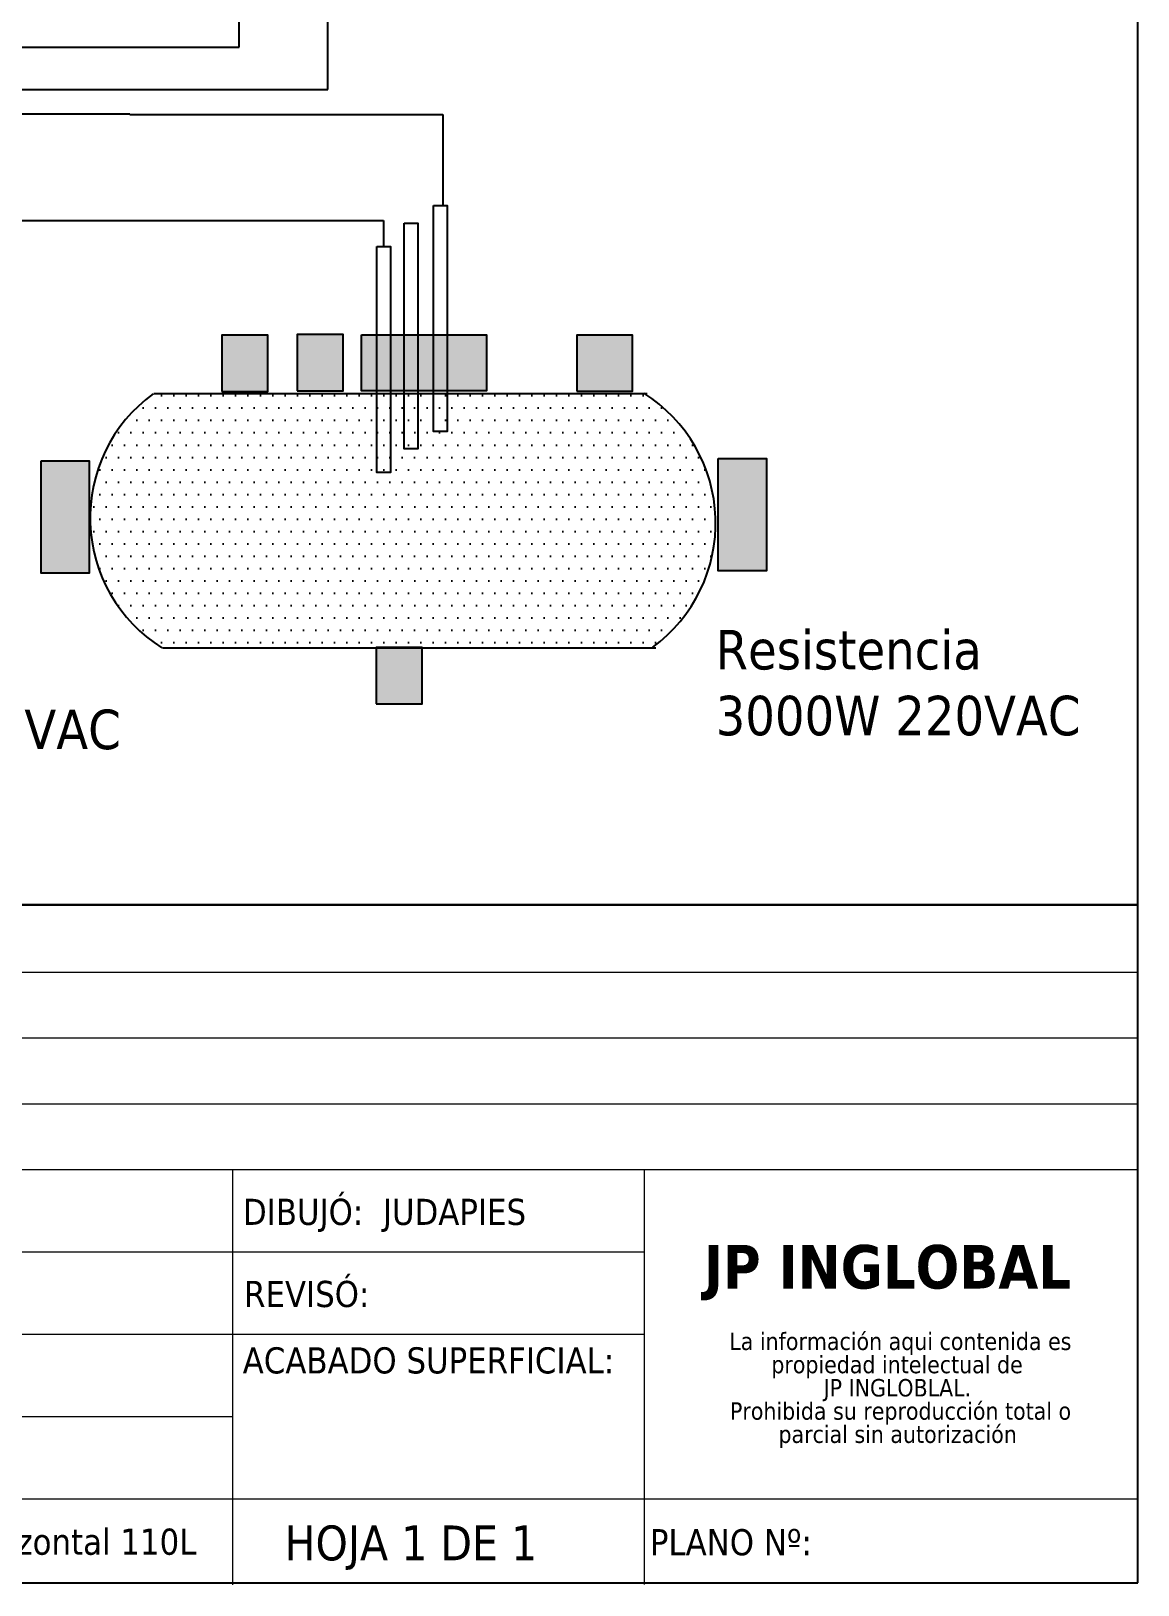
# Model space of a CAD drawing. Header units: millimetres. Extents: x 123.5 to 144.3, y 105.4 to 121.6.
# Drawn here: x 138.67 to 144.26, y 105.39 to 113.23 of the extents above; entities that cross this region are included whole.
import ezdxf

# ---------------------------------------------------------------- set-up
doc = ezdxf.new("R2010")
doc.units = ezdxf.units.MM
doc.linetypes.add('CENTERX2', pattern=[20.32, 12.7, -2.54, 2.54, -2.54])
for name, color, linetype in [('BLK_18AWG', 7, 'Continuous'), ('CONTORNO', 179, 'Continuous'), ('WIRES', 7, 'Continuous')]:
    doc.layers.add(name, color=color, linetype=linetype)
doc.styles.add('SLDTEXTSTYLE0', font='tahoma.ttf')
doc.styles.add('SLDTEXTSTYLE1', font='')
doc.styles.get("Standard").update_dxf_attribs({"font": 'tahoma.ttf'})
doc.styles.get('SLDTEXTSTYLE1').set_extended_font_data('Tahoma', bold=True)

# ---------------------------------------------------------------- blocks, each defined once
blk = doc.blocks.new('SW_NOTE_2')
at = {"layer": 'CONTORNO', "color": 0, "char_height": 1.05833, "attachment_point": 2, "style": 'SLDTEXTSTYLE0'}
for s, insert in [('La información aqui contenida es ', (10.286, 1.344)), ('propiedad intelectual de', (10.082, -0.067)), ('JP INGLOBLAL.', (10.103, -1.478)), ('Prohibida su reproducción total o ', (10.297, -2.889)), ('parcial sin autorización', (10.121, -4.3))]:
    blk.add_mtext(s, dxfattribs=dict(at, insert=insert))
blk = doc.blocks.new('calderin')
for p, q in [((7.4325, 7.4279), (9.9298, 7.4279)), ((7.4765, 6.14), (9.9738, 6.14))]:
    blk.add_line(p, q)
for centre, start, end in [((7.8866, 6.7978), 126.15976, 237.82932), ((9.4988, 6.7712), 306.15976, 57.82932)]:
    blk.add_arc(centre, 0.7773, start, end)

msp = doc.modelspace()

# ---------------------------------------------------------------- hatches: boundary and pattern name
h = msp.add_hatch(color=256)
h.dxf.hatch_style = 1
h.paths.add_polyline_path([(140.2475, 111.6977), (140.0158, 111.6977), (140.0158, 111.4135), (140.2475, 111.4135)])
h.paths.add_polyline_path([(140.9707, 111.4135), (140.9707, 111.6953), (140.3413, 111.6953), (140.3413, 111.4135)])
h = msp.add_hatch(color=256)
h.dxf.hatch_style = 1
h.paths.add_polyline_path([(139.8688, 111.4096), (139.8688, 111.6937), (139.637, 111.6937), (139.637, 111.4096)])
h = msp.add_hatch(color=256)
h.dxf.hatch_style = 1
h.paths.add_polyline_path([(141.7075, 111.694), (141.4257, 111.694), (141.4257, 111.4125), (141.7075, 111.4125)])
h = msp.add_hatch()
h.set_pattern_fill('DOTS', color=256, scale=0.996)
h.set_pattern_definition([(0, (131.489084, 104.91562), (0.031125, 0.06225), [0, -0.06225])])
h.paths.add_polyline_path([(141.7663, 111.4006), (139.293, 111.4006, 0.531522), (139.334, 110.1179), (141.804, 110.1179, 0.531446)])
h = msp.add_hatch(color=256)
h.dxf.hatch_style = 1
h.paths.add_polyline_path([(138.9684, 111.0606), (138.7254, 111.0606), (138.7254, 110.4941), (138.9684, 110.4941)])
h.paths.add_polyline_path([(140.647, 109.8352), (140.647, 110.1179), (140.4152, 110.1179), (140.4152, 109.8352)])
h.paths.add_polyline_path([(142.1397, 110.5057), (142.3828, 110.5057), (142.3828, 111.0721), (142.1397, 111.0721)])

# ---------------------------------------------------------------- linework, layer by layer
at = {"color": 7, "linetype": 'Continuous'}
for p, q in [((144.2555, 105.4055), (144.2555, 121.5905)), ((123.5055, 105.4055), (144.2555, 105.4055))]:
    msp.add_line(p, q, dxfattribs=at)
at = {"color": 7, "linetype": 'Continuous', "lineweight": 30}
msp.add_line((144.2555, 108.8229), (133.462, 108.8229), dxfattribs=at)
at = {"color": 7, "linetype": 'CENTERX2', "lineweight": 0}
for p in [(144.2555, 108.8229), (133.462, 105.4055)]:
    msp.add_line(p, (144.2555, 105.4055), dxfattribs=at)
at = {"color": 7, "linetype": 'Continuous', "lineweight": 0}
for p, q in [((144.2555, 108.4823), (135.8725, 108.4823)), ((144.2555, 108.1503), (135.8725, 108.1503)), ((144.2555, 107.8183), (135.8725, 107.8183)), ((144.2555, 107.4863), (133.4655, 107.4863)), ((139.6906, 107.4863), (139.6906, 105.3945)), ((141.7655, 107.4863), (141.7655, 105.3969)), ((141.7655, 107.0713), (135.5405, 107.0713)), ((141.7655, 106.6563), (133.4651, 106.6563)), ((139.6906, 106.2413), (133.4651, 106.2413)), ((144.2555, 105.8263), (133.4651, 105.8263))]:
    msp.add_line(p, q, dxfattribs=at)
for points in [[(140.7032, 112.3477), (140.772, 112.3477), (140.772, 111.209), (140.7032, 111.209)], [(140.5557, 112.2594), (140.6245, 112.2594), (140.6245, 111.1206), (140.5557, 111.1206)], [(140.4181, 112.1416), (140.4869, 112.1416), (140.4869, 111.0028), (140.4181, 111.0028)], [(140.0158, 111.4135), (140.2475, 111.4135), (140.2475, 111.6977), (140.0158, 111.6977)], [(139.637, 111.4096), (139.8688, 111.4096), (139.8688, 111.6937), (139.637, 111.6937)], [(140.3413, 111.6953), (140.9707, 111.6953), (140.9707, 111.4135), (140.3413, 111.4135)], [(141.4257, 111.4125), (141.7075, 111.4125), (141.7075, 111.694), (141.4257, 111.694)], [(142.1397, 111.0721), (142.3828, 111.0721), (142.3828, 110.5057), (142.1397, 110.5057)], [(138.7254, 111.0606), (138.9684, 111.0606), (138.9684, 110.4941), (138.7254, 110.4941)], [(140.4152, 109.8352), (140.647, 109.8352), (140.647, 110.1194), (140.4152, 110.1194)]]:
    msp.add_lwpolyline(points, close=True)
at = {"layer": 'BLK_18AWG'}
for p, q in [((139.7234, 113.1468), (139.7234, 114.9914)), ((140.1703, 112.9333), (140.1703, 114.6789)), ((136.6408, 113.1468), (139.7234, 113.1468)), ((136.6509, 112.9333), (140.1703, 112.9333)), ((138.6239, 112.8104), (139.1729, 112.8104)), ((139.1729, 112.8074), (140.75, 112.8074)), ((140.75, 112.8074), (140.75, 112.3461))]:
    msp.add_line(p, q, dxfattribs=at)
at = {"layer": 'WIRES'}
for p, q in [((138.1097, 112.2725), (140.452, 112.2725)), ((140.452, 112.2725), (140.452, 112.1398))]:
    msp.add_line(p, q, dxfattribs=at)

# ---------------------------------------------------------------- block references
at = {"xscale": 0.996, "yscale": 0.996, "zscale": 0.996}
msp.add_blockref('calderin', (131.8914, 104.0025), dxfattribs=at)
at = {"layer": 'CONTORNO', "color": 7, "xscale": 0.083, "yscale": 0.083, "zscale": 0.083}
msp.add_blockref('SW_NOTE_2', (142.204, 106.555), dxfattribs=at)

# ---------------------------------------------------------------- texts
at = {"char_height": 0.1992, "attachment_point": 1}
for insert in [(142.1263, 110.2086), (137.2873, 110.1389)]:
    msp.add_mtext_dynamic_manual_height_columns('Resistencia 3000W 220VAC', width=1.989229, gutter_width=1, heights=[0], dxfattribs=dict(at, insert=insert))
at = {"color": 7, "linetype": 'Continuous', "lineweight": 0, "attachment_point": 1, "style": 'SLDTEXTSTYLE0'}
for s, insert, char_height in [('REVISÓ:', (139.7486, 106.9271), 0.13176), ('\\pi-0.39529,l0.52705,t1.0541;NOMBRE:^IConexiones Electricas y Electronicas Autoclave Horizontal 110L', (133.5151, 105.6784), 0.131763), ('HOJA 1 DE 1', (139.953, 105.6941), 0.175683), ('PLANO Nº:', (141.7947, 105.6757), 0.13176)]:
    msp.add_mtext(s, dxfattribs=dict(at, insert=insert, char_height=char_height))
at = {"layer": 'CONTORNO', "color": 7, "char_height": 0.131763, "attachment_point": 1, "style": 'SLDTEXTSTYLE0'}
for s, insert in [('DIBUJÓ:  JUDAPIES', (139.7431, 107.341)), ('ACABADO SUPERFICIAL:', (139.7418, 106.5923))]:
    msp.add_mtext(s, dxfattribs=dict(at, insert=insert))
at = {"layer": 'CONTORNO', "insert": (142.0671, 107.1082), "char_height": 0.219604, "attachment_point": 1, "style": 'SLDTEXTSTYLE1'}
msp.add_mtext('JP INGLOBAL', dxfattribs=at)

doc.saveas('drawing.dxf')
